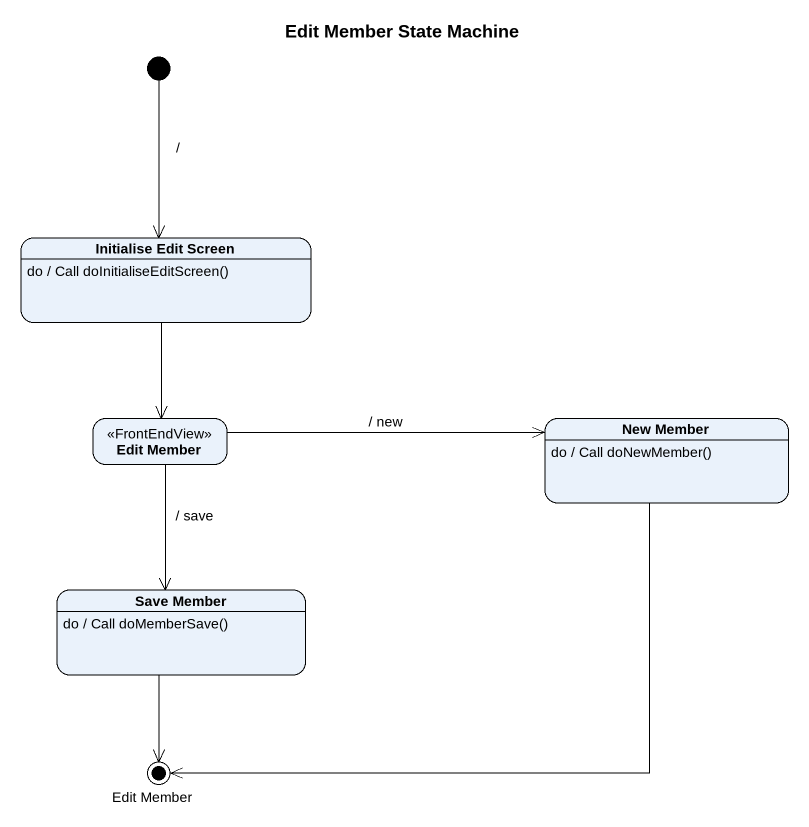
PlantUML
@startuml
title Edit Member State Machine
hide empty description
state "Initialise Edit Screen" as Initialise_Edit_Screen
Initialise_Edit_Screen : do / Call doInitialiseEditScreen()
state "Edit Member" as Edit_Member <<FrontEndView>>
state "New Member" as New_Member
New_Member : do / Call doNewMember()
state "Save Member" as Save_Member
Save_Member : do / Call doMemberSave()
state "Edit Member" as Edit_Member_2 <<end>>
[*] --> Initialise_Edit_Screen : /
Initialise_Edit_Screen --> Edit_Member
Edit_Member -right-> New_Member : / new
Edit_Member --> Save_Member : / save
New_Member --> Edit_Member_2
Save_Member --> Edit_Member_2
@enduml
